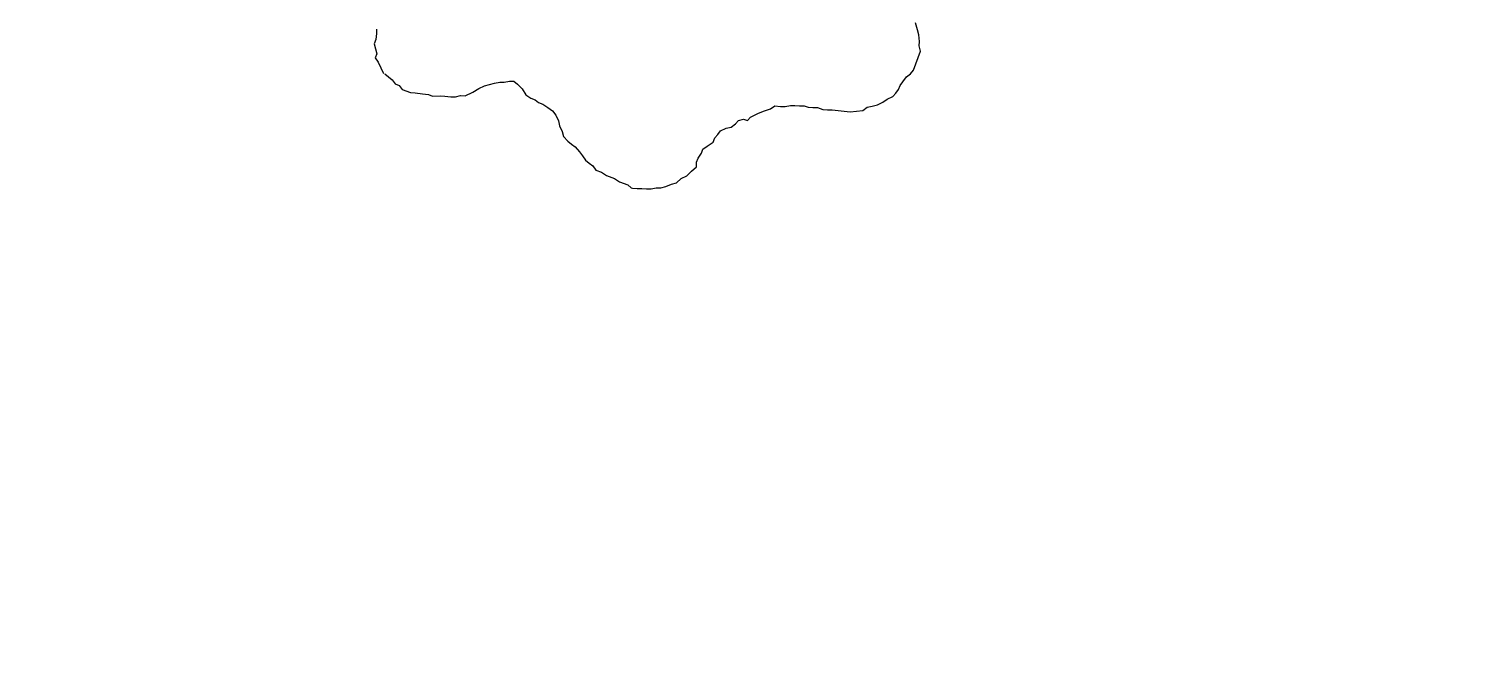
# Model space of a CAD drawing. Header units: millimetres. Extents: x 322668 to 332469, y 13187 to 20117.
# Drawn here: x 327921.3 to 327990.6, y 17501.2 to 17531.2 of the extents above; entities that cross this region are included whole.
import ezdxf

# ---------------------------------------------------------------- set-up
doc = ezdxf.new("R2010")
doc.units = ezdxf.units.MM
doc.header["$LTSCALE"] = 50
doc.header["$MEASUREMENT"] = 0
doc.header["$PDMODE"] = 3
doc.header["$PDSIZE"] = -0.5
doc.layers.get('0').update_dxf_attribs({"linetype": 'CONTINUOUS'})
doc.layers.get('DEFPOINTS').update_dxf_attribs({"linetype": 'CONTINUOUS'})
doc.layers.add('ekp-insan', color=251, linetype='CONTINUOUS', lineweight=15)
doc.layers.add('MIM_OLCU-DIS', color=1, linetype='CONTINUOUS')
doc.styles.add('OLCU', font='TSIMPLEX.SHX', dxfattribs={"width": 0.7})
doc.dimstyles.new('200-OLCU-DIŞ', dxfattribs={"dimtxt": 30, "dimasz": 10, "dimexe": 0, "dimexo": 0, "dimgap": 10, "dimtad": 1, "dimdec": 1, "dimdsep": 46, "dimtxsty": 'OLCU', "dimblk1": 'DOT', "dimblk2": 'DOT', "dimsah": 1, "dimcen": 0, "dimclrd": 7, "dimclre": 7, "dimclrt": 4, "dimadec": 0, "dimazin": 0, "dimtfac": 1, "dimtdec": 1, "dimtix": 1, "dimtmove": 2, "dimatfit": 3, "dimldrblk": 'DOT', "dimfxl": 0, "dimtolj": 1, "dimarcsym": 0})

# ---------------------------------------------------------------- blocks, each defined once
blk = doc.blocks.new('_DOT')
at = {"color": 0, "linetype": 'ByBlock'}
blk.add_line((-0.5, 0), (-1, 0), dxfattribs=at)
at = {"color": 0, "linetype": 'ByBlock', "const_width": 0.5}
blk.add_lwpolyline([(-0.25, 0, 1), (0.25, 0, 1)], format="xyb", close=True, dxfattribs=at)
blk = doc.blocks.new('*D159')
at = {"layer": 'DEFPOINTS', "color": 0}
for p in [(329577.746, 18407.964, -57.501), (327588.544, 14892.995), (330092.587, 14892.995)]:
    blk.add_point(p, dxfattribs=at)
at = {"layer": 'MIM_OLCU-DIS', "color": 7, "lineweight": -2}
for p, q in [((330052.834, 18407.964), (330092.587, 18407.964)), ((330092.587, 18397.964), (330092.587, 14902.995)), ((330052.587, 14892.995), (330092.587, 14892.995))]:
    blk.add_line(p, q, dxfattribs=at)
at = {"layer": 'MIM_OLCU-DIS', "color": 7, "lineweight": -2, "xscale": 10, "yscale": 10, "zscale": 10}
for p, rotation in [((330092.587, 18407.964), 90), ((330092.587, 14892.995), 270)]:
    blk.add_blockref('_DOT', p, dxfattribs=dict(at, rotation=rotation))
at = {"layer": 'MIM_OLCU-DIS', "color": 4, "insert": (330067.587, 16650.479), "char_height": 30, "attachment_point": 5, "rotation": 90, "style": 'OLCU'}
blk.add_mtext('\\A1;3515', dxfattribs=at)
blk = doc.blocks.new('İNSAN-1')
for p, q in [((1.35, 42.991), (1.122, 42.777)), ((1.595, 43.05), (1.35, 42.991)), ((1.865, 43.174), (1.595, 43.05)), ((2.11, 43.233), (1.865, 43.174)), ((2.331, 43.226), (2.11, 43.233)), ((2.576, 43.284), (2.331, 43.226)), ((2.797, 43.278), (2.576, 43.284)), ((3.018, 43.271), (2.797, 43.278)), ((3.239, 43.264), (3.018, 43.271)), ((3.461, 43.257), (3.239, 43.264)), ((3.526, 43.233), (3.461, 43.257)), ((3.699, 43.095), (3.526, 43.233)), ((4.093, 42.95), (3.699, 43.095)), ((0.625, 42.438), (0.397, 42.224)), ((0.853, 42.652), (0.625, 42.438)), ((1.122, 42.777), (0.853, 42.652)), ((4.331, 42.787), (4.093, 42.95)), ((4.725, 42.642), (4.331, 42.787)), ((4.963, 42.48), (4.725, 42.642)), ((5.226, 42.384), (4.963, 42.48)), ((5.375, 42.18), (5.226, 42.384)), ((0.318, 41.806), (0.156, 41.568)), ((0.39, 42.003), (0.318, 41.806)), ((0.397, 42.224), (0.39, 42.003)), ((5.547, 42.042), (5.375, 42.18)), ((5.72, 41.904), (5.547, 42.042)), ((5.869, 41.7), (5.72, 41.904)), ((6.017, 41.496), (5.869, 41.7)), ((-0.414, 41.033), (-0.486, 40.836)), ((-0.12, 41.223), (-0.414, 41.033)), ((0.083, 41.371), (-0.12, 41.223)), ((0.156, 41.568), (0.083, 41.371)), ((6.232, 41.268), (6.017, 41.496)), ((6.404, 41.13), (6.232, 41.268)), ((6.577, 40.992), (6.404, 41.13)), ((6.791, 40.764), (6.577, 40.992)), ((-1.277, 40.308), (-1.481, 40.159)), ((-1.032, 40.367), (-1.277, 40.308)), ((-0.763, 40.491), (-1.032, 40.367)), ((-0.625, 40.664), (-0.763, 40.491)), ((-0.486, 40.836), (-0.625, 40.664)), ((6.85, 40.519), (6.791, 40.764)), ((6.975, 40.25), (6.85, 40.519)), ((7.033, 40.005), (6.975, 40.25)), ((-7.608, 39.51), (-7.812, 39.361)), ((-6.986, 39.579), (-7.608, 39.51)), ((-6.7, 39.548), (-6.986, 39.579)), ((-6.413, 39.517), (-6.7, 39.548)), ((-6.126, 39.486), (-6.413, 39.517)), ((-2.828, 39.538), (-3.163, 39.438)), ((-2.558, 39.662), (-2.828, 39.538)), ((-2.199, 39.828), (-2.558, 39.662)), ((-2.061, 40), (-2.199, 39.828)), ((-1.864, 39.928), (-2.061, 40)), ((-1.619, 39.987), (-1.864, 39.928)), ((-1.481, 40.159), (-1.619, 39.987)), ((7.158, 39.735), (7.033, 40.005)), ((7.307, 39.532), (7.158, 39.735)), ((7.545, 39.369), (7.307, 39.532)), ((-9.045, 38.847), (-9.183, 38.674)), ((-8.775, 38.971), (-9.045, 38.847)), ((-8.572, 39.119), (-8.775, 38.971)), ((-8.302, 39.244), (-8.572, 39.119)), ((-8.057, 39.302), (-8.302, 39.244)), ((-7.812, 39.361), (-8.057, 39.302)), ((-5.905, 39.479), (-6.126, 39.486)), ((-5.684, 39.472), (-5.905, 39.479)), ((-5.422, 39.375), (-5.684, 39.472)), ((-5.201, 39.368), (-5.422, 39.375)), ((-4.98, 39.361), (-5.201, 39.368)), ((-4.783, 39.289), (-4.98, 39.361)), ((-4.562, 39.282), (-4.783, 39.289)), ((-4.341, 39.275), (-4.562, 39.282)), ((-4.119, 39.268), (-4.341, 39.275)), ((-3.874, 39.327), (-4.119, 39.268)), ((-3.653, 39.32), (-3.874, 39.327)), ((-3.366, 39.289), (-3.653, 39.32)), ((-3.163, 39.438), (-3.366, 39.289)), ((7.783, 39.207), (7.545, 39.369)), ((7.98, 39.135), (7.783, 39.207)), ((8.153, 38.997), (7.98, 39.135)), ((8.35, 38.924), (8.153, 38.997)), ((8.588, 38.762), (8.35, 38.924)), ((11.51, 38.804), (11.151, 38.638)), ((11.732, 38.797), (11.51, 38.804)), ((11.977, 38.855), (11.732, 38.797)), ((12.198, 38.849), (11.977, 38.855)), ((12.484, 38.818), (12.198, 38.849)), ((12.706, 38.811), (12.484, 38.818)), ((13.082, 38.821), (12.706, 38.811)), ((13.279, 38.749), (13.082, 38.821)), ((-9.532, 38.132), (-9.694, 37.894)), ((-9.393, 38.304), (-9.532, 38.132)), ((-9.321, 38.501), (-9.393, 38.304)), ((-9.183, 38.674), (-9.321, 38.501)), ((8.778, 38.468), (8.588, 38.762)), ((8.993, 38.241), (8.778, 38.468)), ((9.165, 38.102), (8.993, 38.241)), ((9.632, 38.154), (9.386, 38.096)), ((9.853, 38.147), (9.632, 38.154)), ((10.098, 38.206), (9.853, 38.147)), ((10.588, 38.324), (10.098, 38.206)), ((10.858, 38.448), (10.588, 38.324)), ((11.151, 38.638), (10.858, 38.448)), ((13.566, 38.717), (13.279, 38.749)), ((13.918, 38.662), (13.566, 38.717)), ((14.139, 38.655), (13.918, 38.662)), ((14.533, 38.51), (14.139, 38.655)), ((14.682, 38.307), (14.533, 38.51)), ((14.878, 38.234), (14.682, 38.307)), ((15.027, 38.031), (14.878, 38.234)), ((-10.036, 37.572), (-10.374, 36.654)), ((-9.897, 37.745), (-10.036, 37.572)), ((-9.694, 37.894), (-9.897, 37.745)), ((9.386, 38.096), (9.165, 38.102)), ((15.2, 37.892), (15.027, 38.031)), ((15.373, 37.754), (15.2, 37.892)), ((15.563, 37.461), (15.438, 37.73)), ((15.687, 37.192), (15.563, 37.461)), ((15.836, 36.988), (15.687, 37.192)), ((15.763, 36.791), (15.836, 36.988)), ((15.822, 36.546), (15.763, 36.791)), ((-10.374, 36.654), (-10.315, 36.409)), ((-10.315, 36.409), (-10.322, 36.188)), ((-10.322, 36.188), (-10.287, 35.877)), ((15.778, 35.817), (15.808, 36.104)), ((15.808, 36.104), (15.881, 36.301)), ((15.881, 36.301), (15.822, 36.546)), ((-10.287, 35.877), (-10.228, 35.632)), ((-10.228, 35.632), (-10.128, 35.297)), ((15.771, 35.596), (15.778, 35.817))]:
    blk.add_line(p, q)

msp = doc.modelspace()

# ---------------------------------------------------------------- block references
at = {"layer": 'ekp-insan', "rotation": 180}
msp.add_blockref('İNSAN-1', (327953.813, 17566.761, 44145.113), dxfattribs=at)

# ---------------------------------------------------------------- dimensions: what is measured, and where the dimension line sits
at = {"layer": 'MIM_OLCU-DIS', "color": 22}
dim = msp.add_linear_dim(base=(330092.587, 14892.995), p1=(329577.746, 18407.964, -57.501), p2=(327588.544, 14892.995), angle=270, dimstyle='200-OLCU-DIŞ', dxfattribs=at)
dim.commit()
dim.dimension.update_dxf_attribs({"geometry": '*D159', "text_midpoint": (330067.587, 16650.479)})

doc.saveas('drawing.dxf')
